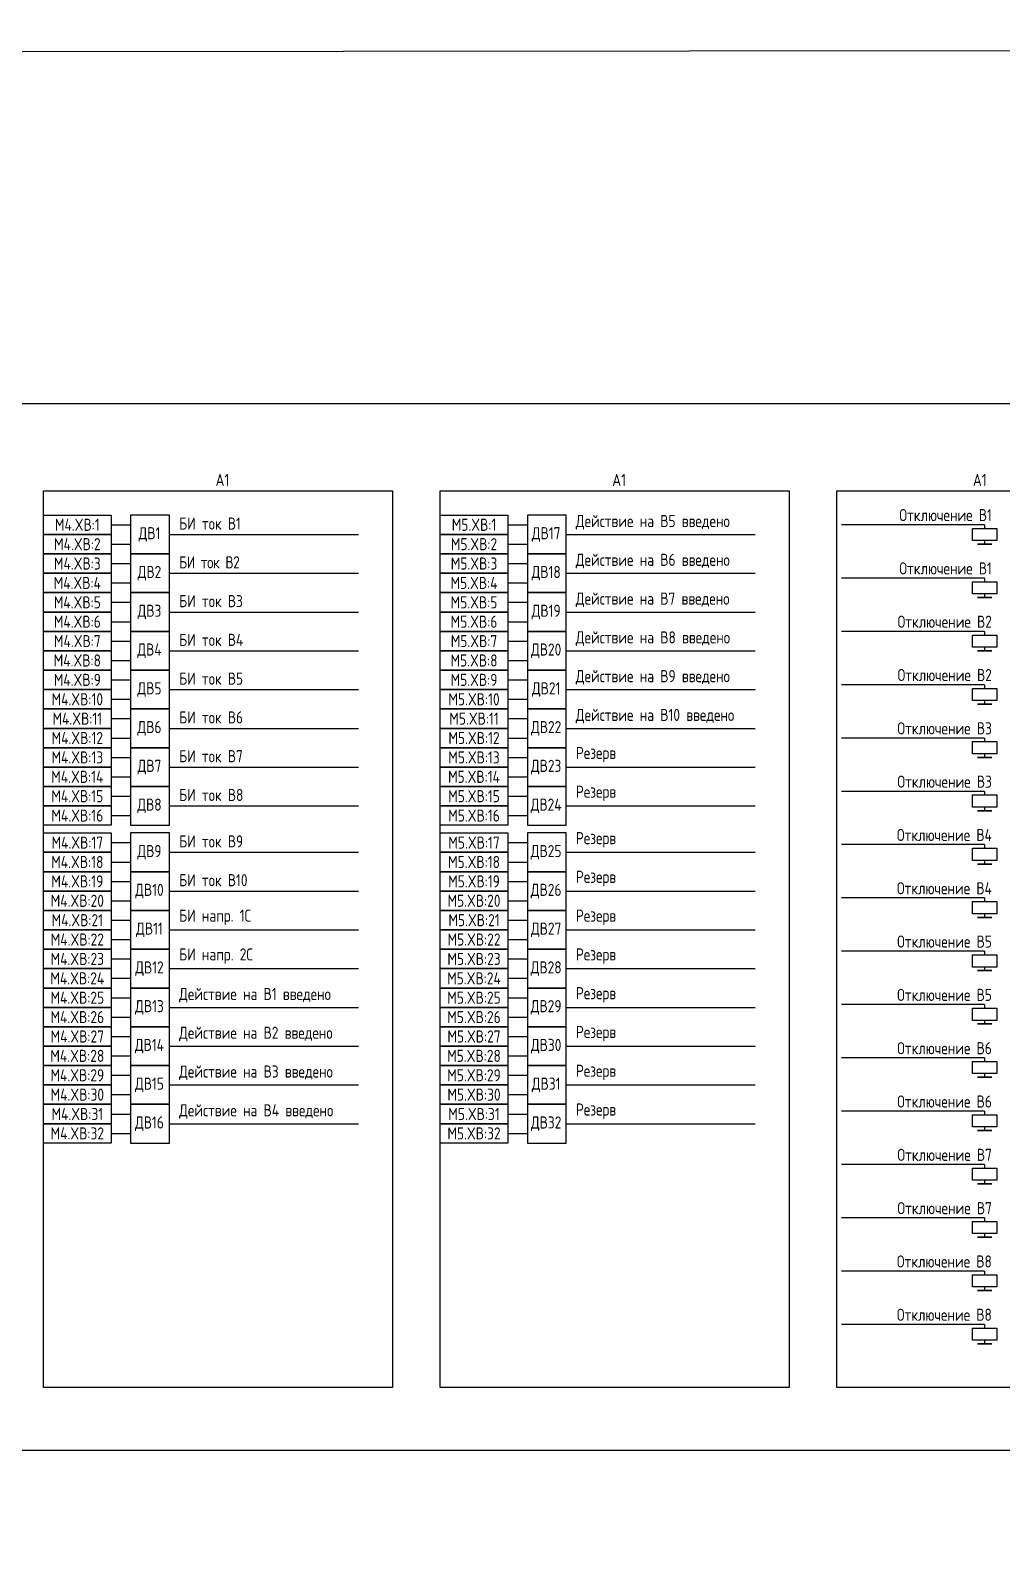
# Model space of a CAD drawing. Header units: millimetres. Extents: x -1043 to 5194, y -96 to 618.
# Drawn here: x 652.7 to 853.1, y 304.1 to 618 of the extents above; entities that cross this region are included whole.
import ezdxf

# ---------------------------------------------------------------- set-up
doc = ezdxf.new("R2010")
doc.units = ezdxf.units.MM
doc.styles.add('Gost_type_A', font='GOST_A.TTF')

msp = doc.modelspace()

# ---------------------------------------------------------------- linework, layer by layer
for p, q in [((669.42, 516), (673.42, 516)), ((751.27, 516), (755.27, 516)), ((849.62, 516), (820.12, 516)), ((849.62, 516), (849.62, 515.25)), ((669.42, 512), (673.42, 512)), ((681.42, 514), (720.42, 514)), ((751.27, 512), (755.27, 512)), ((763.27, 514), (802.27, 514)), ((849.62, 512.75), (849.62, 512)), ((669.42, 508), (673.42, 508)), ((681.42, 506), (720.42, 506)), ((751.27, 508), (755.27, 508)), ((763.27, 506), (802.27, 506)), ((669.42, 504), (673.42, 504)), ((751.27, 504), (755.27, 504)), ((849.62, 505), (820.12, 505)), ((849.62, 505), (849.62, 504.25)), ((669.42, 500), (673.42, 500)), ((751.27, 500), (755.27, 500)), ((849.62, 501.75), (849.62, 501)), ((669.42, 496), (673.42, 496)), ((681.42, 498), (720.42, 498)), ((751.27, 496), (755.27, 496)), ((763.27, 498), (802.27, 498)), ((849.62, 494), (820.12, 494)), ((849.62, 494), (849.62, 493.25)), ((669.42, 492), (673.42, 492)), ((681.42, 490), (720.42, 490)), ((751.27, 492), (755.27, 492)), ((763.27, 490), (802.27, 490)), ((849.62, 490.75), (849.62, 490)), ((669.42, 488), (673.42, 488)), ((751.27, 488), (755.27, 488)), ((669.42, 484), (673.42, 484)), ((751.27, 484), (755.27, 484)), ((681.42, 482), (720.42, 482)), ((763.27, 482), (802.27, 482)), ((849.62, 483), (820.12, 483)), ((849.62, 483), (849.62, 482.25)), ((669.42, 480), (673.42, 480)), ((751.27, 480), (755.27, 480)), ((849.62, 479.75), (849.62, 479)), ((669.42, 476), (673.42, 476)), ((681.42, 474), (720.42, 474)), ((751.27, 476), (755.27, 476)), ((763.27, 474), (802.27, 474)), ((669.42, 472), (673.42, 472)), ((751.27, 472), (755.27, 472)), ((849.62, 472), (820.12, 472)), ((849.62, 472), (849.62, 471.25)), ((669.42, 468), (673.42, 468)), ((751.27, 468), (755.27, 468)), ((849.62, 468.75), (849.62, 468)), ((681.42, 466), (720.42, 466)), ((763.27, 466), (802.27, 466)), ((669.42, 464), (673.42, 464)), ((751.27, 464), (755.27, 464)), ((669.42, 460), (673.42, 460)), ((751.27, 460), (755.27, 460)), ((849.62, 461), (820.12, 461)), ((849.62, 461), (849.62, 460.25)), ((669.42, 456), (673.42, 456)), ((681.42, 458), (720.42, 458)), ((751.27, 456), (755.27, 456)), ((763.27, 458), (802.27, 458)), ((849.62, 457.75), (849.62, 457)), ((669.42, 450.42), (673.42, 450.42)), ((751.27, 450.42), (755.27, 450.42)), ((849.62, 450), (820.12, 450)), ((849.62, 450), (849.62, 449.25)), ((669.42, 446.42), (673.42, 446.42)), ((681.42, 448.42), (720.42, 448.42)), ((751.27, 446.42), (755.27, 446.42)), ((763.27, 448.42), (802.27, 448.42)), ((849.62, 446.75), (849.62, 446)), ((669.42, 442.42), (673.42, 442.42)), ((681.42, 440.42), (720.42, 440.42)), ((751.27, 442.42), (755.27, 442.42)), ((763.27, 440.42), (802.27, 440.42)), ((669.42, 438.42), (673.42, 438.42)), ((751.27, 438.42), (755.27, 438.42)), ((849.62, 439), (820.12, 439)), ((849.62, 439), (849.62, 438.25)), ((669.42, 434.42), (673.42, 434.42)), ((751.27, 434.42), (755.27, 434.42)), ((849.62, 435.75), (849.62, 435)), ((669.42, 430.42), (673.42, 430.42)), ((681.42, 432.42), (720.42, 432.42)), ((751.27, 430.42), (755.27, 430.42)), ((763.27, 432.42), (802.27, 432.42)), ((849.62, 428), (820.12, 428)), ((849.62, 428), (849.62, 427.25)), ((669.42, 426.42), (673.42, 426.42)), ((681.42, 424.42), (720.42, 424.42)), ((751.27, 426.42), (755.27, 426.42)), ((763.27, 424.42), (802.27, 424.42)), ((849.62, 424.75), (849.62, 424)), ((669.42, 422.42), (673.42, 422.42)), ((751.27, 422.42), (755.27, 422.42)), ((669.42, 418.42), (673.42, 418.42)), ((751.27, 418.42), (755.27, 418.42)), ((669.42, 414.42), (673.42, 414.42)), ((681.42, 416.42), (720.42, 416.42)), ((751.27, 414.42), (755.27, 414.42)), ((763.27, 416.42), (802.27, 416.42)), ((849.62, 417), (820.12, 417)), ((849.62, 417), (849.62, 416.25)), ((849.62, 413.75), (849.62, 413)), ((669.42, 410.42), (673.42, 410.42)), ((681.42, 408.42), (720.42, 408.42)), ((751.27, 410.42), (755.27, 410.42)), ((763.27, 408.42), (802.27, 408.42)), ((669.42, 406.42), (673.42, 406.42)), ((751.27, 406.42), (755.27, 406.42)), ((849.62, 406), (820.12, 406)), ((849.62, 406), (849.62, 405.25)), ((669.42, 402.42), (673.42, 402.42)), ((751.27, 402.42), (755.27, 402.42)), ((849.62, 402.75), (849.62, 402)), ((681.42, 400.42), (720.42, 400.42)), ((763.27, 400.42), (802.27, 400.42)), ((669.42, 398.42), (673.42, 398.42)), ((751.27, 398.42), (755.27, 398.42)), ((669.42, 394.42), (673.42, 394.42)), ((681.42, 392.42), (720.42, 392.42)), ((751.27, 394.42), (755.27, 394.42)), ((763.27, 392.42), (802.27, 392.42)), ((849.62, 395), (820.12, 395)), ((849.62, 395), (849.62, 394.25)), ((669.42, 390.42), (673.42, 390.42)), ((751.27, 390.42), (755.27, 390.42)), ((849.62, 391.75), (849.62, 391)), ((849.62, 384), (820.12, 384)), ((849.62, 384), (849.62, 383.25)), ((849.62, 380.75), (849.62, 380)), ((849.62, 373), (820.12, 373)), ((849.62, 373), (849.62, 372.25)), ((849.62, 369.75), (849.62, 369)), ((849.62, 362), (820.12, 362)), ((849.62, 362), (849.62, 361.25)), ((849.62, 358.75), (849.62, 358)), ((849.62, 351), (820.12, 351)), ((849.62, 351), (849.62, 350.25)), ((849.62, 347.75), (849.62, 347))]:
    msp.add_line(p, q)
for points in [[(-1042.57, 612), (5193.89, 618), (5193.89, -90), (-1042.57, -96)], [(460.25, 541), (1127.76, 541), (1127.76, 325), (460.25, 325)], [(655.42, 523), (727.42, 523), (727.42, 338), (655.42, 338)], [(737.27, 523), (809.27, 523), (809.27, 338), (737.27, 338)], [(819.12, 523), (878.12, 523), (878.12, 338), (819.12, 338)], [(655.42, 518), (669.42, 518), (669.42, 514), (655.42, 514)], [(737.27, 518), (751.27, 518), (751.27, 514), (737.27, 514)], [(852.12, 515.25), (852.12, 512.75), (847.12, 512.75), (847.12, 515.25)], [(655.42, 514), (669.42, 514), (669.42, 510), (655.42, 510)], [(737.27, 514), (751.27, 514), (751.27, 510), (737.27, 510)], [(851.12, 512), (848.12, 512)], [(655.42, 510), (669.42, 510), (669.42, 506), (655.42, 506)], [(737.27, 510), (751.27, 510), (751.27, 506), (737.27, 506)], [(655.42, 506), (669.42, 506), (669.42, 502), (655.42, 502)], [(737.27, 506), (751.27, 506), (751.27, 502), (737.27, 502)], [(852.12, 504.25), (852.12, 501.75), (847.12, 501.75), (847.12, 504.25)], [(655.42, 502), (669.42, 502), (669.42, 498), (655.42, 498)], [(737.27, 502), (751.27, 502), (751.27, 498), (737.27, 498)], [(851.12, 501), (848.12, 501)], [(655.42, 498), (669.42, 498), (669.42, 494), (655.42, 494)], [(737.27, 498), (751.27, 498), (751.27, 494), (737.27, 494)], [(655.42, 494), (669.42, 494), (669.42, 490), (655.42, 490)], [(737.27, 494), (751.27, 494), (751.27, 490), (737.27, 490)], [(852.12, 493.25), (852.12, 490.75), (847.12, 490.75), (847.12, 493.25)], [(655.42, 490), (669.42, 490), (669.42, 486), (655.42, 486)], [(737.27, 490), (751.27, 490), (751.27, 486), (737.27, 486)], [(851.12, 490), (848.12, 490)], [(655.42, 486), (669.42, 486), (669.42, 482), (655.42, 482)], [(737.27, 486), (751.27, 486), (751.27, 482), (737.27, 482)], [(655.42, 482), (669.42, 482), (669.42, 478), (655.42, 478)], [(737.27, 482), (751.27, 482), (751.27, 478), (737.27, 478)], [(852.12, 482.25), (852.12, 479.75), (847.12, 479.75), (847.12, 482.25)], [(655.42, 478), (669.42, 478), (669.42, 474), (655.42, 474)], [(737.27, 478), (751.27, 478), (751.27, 474), (737.27, 474)], [(851.12, 479), (848.12, 479)], [(655.42, 474), (669.42, 474), (669.42, 470), (655.42, 470)], [(737.27, 474), (751.27, 474), (751.27, 470), (737.27, 470)], [(852.12, 471.25), (852.12, 468.75), (847.12, 468.75), (847.12, 471.25)], [(655.42, 470), (669.42, 470), (669.42, 466), (655.42, 466)], [(737.27, 470), (751.27, 470), (751.27, 466), (737.27, 466)], [(851.12, 468), (848.12, 468)], [(655.42, 466), (669.42, 466), (669.42, 462), (655.42, 462)], [(737.27, 466), (751.27, 466), (751.27, 462), (737.27, 462)], [(655.42, 462), (669.42, 462), (669.42, 458), (655.42, 458)], [(737.27, 462), (751.27, 462), (751.27, 458), (737.27, 458)], [(852.12, 460.25), (852.12, 457.75), (847.12, 457.75), (847.12, 460.25)], [(655.42, 458), (669.42, 458), (669.42, 454), (655.42, 454)], [(737.27, 458), (751.27, 458), (751.27, 454), (737.27, 454)], [(851.12, 457), (848.12, 457)], [(655.42, 452.42), (669.42, 452.42), (669.42, 448.42), (655.42, 448.42)], [(737.27, 452.42), (751.27, 452.42), (751.27, 448.42), (737.27, 448.42)], [(852.12, 449.25), (852.12, 446.75), (847.12, 446.75), (847.12, 449.25)], [(655.42, 448.42), (669.42, 448.42), (669.42, 444.42), (655.42, 444.42)], [(737.27, 448.42), (751.27, 448.42), (751.27, 444.42), (737.27, 444.42)], [(851.12, 446), (848.12, 446)], [(655.42, 444.42), (669.42, 444.42), (669.42, 440.42), (655.42, 440.42)], [(737.27, 444.42), (751.27, 444.42), (751.27, 440.42), (737.27, 440.42)], [(655.42, 440.42), (669.42, 440.42), (669.42, 436.42), (655.42, 436.42)], [(737.27, 440.42), (751.27, 440.42), (751.27, 436.42), (737.27, 436.42)], [(655.42, 436.42), (669.42, 436.42), (669.42, 432.42), (655.42, 432.42)], [(737.27, 436.42), (751.27, 436.42), (751.27, 432.42), (737.27, 432.42)], [(852.12, 438.25), (852.12, 435.75), (847.12, 435.75), (847.12, 438.25)], [(851.12, 435), (848.12, 435)], [(655.42, 432.42), (669.42, 432.42), (669.42, 428.42), (655.42, 428.42)], [(737.27, 432.42), (751.27, 432.42), (751.27, 428.42), (737.27, 428.42)], [(655.42, 428.42), (669.42, 428.42), (669.42, 424.42), (655.42, 424.42)], [(737.27, 428.42), (751.27, 428.42), (751.27, 424.42), (737.27, 424.42)], [(852.12, 427.25), (852.12, 424.75), (847.12, 424.75), (847.12, 427.25)], [(655.42, 424.42), (669.42, 424.42), (669.42, 420.42), (655.42, 420.42)], [(737.27, 424.42), (751.27, 424.42), (751.27, 420.42), (737.27, 420.42)], [(851.12, 424), (848.12, 424)], [(655.42, 420.42), (669.42, 420.42), (669.42, 416.42), (655.42, 416.42)], [(737.27, 420.42), (751.27, 420.42), (751.27, 416.42), (737.27, 416.42)], [(655.42, 416.42), (669.42, 416.42), (669.42, 412.42), (655.42, 412.42)], [(737.27, 416.42), (751.27, 416.42), (751.27, 412.42), (737.27, 412.42)], [(852.12, 416.25), (852.12, 413.75), (847.12, 413.75), (847.12, 416.25)], [(655.42, 412.42), (669.42, 412.42), (669.42, 408.42), (655.42, 408.42)], [(737.27, 412.42), (751.27, 412.42), (751.27, 408.42), (737.27, 408.42)], [(851.12, 413), (848.12, 413)], [(655.42, 408.42), (669.42, 408.42), (669.42, 404.42), (655.42, 404.42)], [(737.27, 408.42), (751.27, 408.42), (751.27, 404.42), (737.27, 404.42)], [(852.12, 405.25), (852.12, 402.75), (847.12, 402.75), (847.12, 405.25)], [(655.42, 404.42), (669.42, 404.42), (669.42, 400.42), (655.42, 400.42)], [(737.27, 404.42), (751.27, 404.42), (751.27, 400.42), (737.27, 400.42)], [(851.12, 402), (848.12, 402)], [(655.42, 400.42), (669.42, 400.42), (669.42, 396.42), (655.42, 396.42)], [(737.27, 400.42), (751.27, 400.42), (751.27, 396.42), (737.27, 396.42)], [(655.42, 396.42), (669.42, 396.42), (669.42, 392.42), (655.42, 392.42)], [(737.27, 396.42), (751.27, 396.42), (751.27, 392.42), (737.27, 392.42)], [(655.42, 392.42), (669.42, 392.42), (669.42, 388.42), (655.42, 388.42)], [(737.27, 392.42), (751.27, 392.42), (751.27, 388.42), (737.27, 388.42)], [(852.12, 394.25), (852.12, 391.75), (847.12, 391.75), (847.12, 394.25)], [(851.12, 391), (848.12, 391)], [(852.12, 383.25), (852.12, 380.75), (847.12, 380.75), (847.12, 383.25)], [(851.12, 380), (848.12, 380)], [(852.12, 372.25), (852.12, 369.75), (847.12, 369.75), (847.12, 372.25)], [(851.12, 369), (848.12, 369)], [(852.12, 361.25), (852.12, 358.75), (847.12, 358.75), (847.12, 361.25)], [(851.12, 358), (848.12, 358)], [(852.12, 350.25), (852.12, 347.75), (847.12, 347.75), (847.12, 350.25)], [(851.12, 347), (848.12, 347)]]:
    msp.add_lwpolyline(points, close=True)
at = {"ltscale": 4}
for points in [[(673.42, 510), (681.42, 510), (681.42, 518), (673.42, 518)], [(755.27, 510), (763.27, 510), (763.27, 518), (755.27, 518)], [(673.42, 502), (681.42, 502), (681.42, 510), (673.42, 510)], [(755.27, 502), (763.27, 502), (763.27, 510), (755.27, 510)], [(673.42, 494), (681.42, 494), (681.42, 502), (673.42, 502)], [(755.27, 494), (763.27, 494), (763.27, 502), (755.27, 502)], [(673.42, 486), (681.42, 486), (681.42, 494), (673.42, 494)], [(755.27, 486), (763.27, 486), (763.27, 494), (755.27, 494)], [(673.42, 478), (681.42, 478), (681.42, 486), (673.42, 486)], [(755.27, 478), (763.27, 478), (763.27, 486), (755.27, 486)], [(673.42, 470), (681.42, 470), (681.42, 478), (673.42, 478)], [(755.27, 470), (763.27, 470), (763.27, 478), (755.27, 478)], [(673.42, 462), (681.42, 462), (681.42, 470), (673.42, 470)], [(755.27, 462), (763.27, 462), (763.27, 470), (755.27, 470)], [(673.42, 454), (681.42, 454), (681.42, 462), (673.42, 462)], [(755.27, 454), (763.27, 454), (763.27, 462), (755.27, 462)], [(673.42, 444.42), (681.42, 444.42), (681.42, 452.42), (673.42, 452.42)], [(755.27, 444.42), (763.27, 444.42), (763.27, 452.42), (755.27, 452.42)], [(673.42, 436.42), (681.42, 436.42), (681.42, 444.42), (673.42, 444.42)], [(755.27, 436.42), (763.27, 436.42), (763.27, 444.42), (755.27, 444.42)], [(673.42, 428.42), (681.42, 428.42), (681.42, 436.42), (673.42, 436.42)], [(755.27, 428.42), (763.27, 428.42), (763.27, 436.42), (755.27, 436.42)], [(673.42, 420.42), (681.42, 420.42), (681.42, 428.42), (673.42, 428.42)], [(755.27, 420.42), (763.27, 420.42), (763.27, 428.42), (755.27, 428.42)], [(673.42, 412.42), (681.42, 412.42), (681.42, 420.42), (673.42, 420.42)], [(755.27, 412.42), (763.27, 412.42), (763.27, 420.42), (755.27, 420.42)], [(673.42, 404.42), (681.42, 404.42), (681.42, 412.42), (673.42, 412.42)], [(755.27, 404.42), (763.27, 404.42), (763.27, 412.42), (755.27, 412.42)], [(673.42, 396.42), (681.42, 396.42), (681.42, 404.42), (673.42, 404.42)], [(755.27, 396.42), (763.27, 396.42), (763.27, 404.42), (755.27, 404.42)], [(673.42, 388.42), (681.42, 388.42), (681.42, 396.42), (673.42, 396.42)], [(755.27, 388.42), (763.27, 388.42), (763.27, 396.42), (755.27, 396.42)]]:
    msp.add_lwpolyline(points, close=True, dxfattribs=at)

# ---------------------------------------------------------------- texts
at = {"char_height": 2.5, "attachment_point": 8, "line_spacing_factor": 0.9, "style": 'Gost_type_A'}
for insert, width in [((692.36, 524), 73.8762), ((774.21, 524), 73.8762), ((848.62, 524), 59)]:
    msp.add_mtext('A1', dxfattribs=dict(at, insert=insert, width=width))
at = {"char_height": 2.5, "style": 'Gost_type_A'}
for s, insert, width, attachment_point in [('Действие на В5 введено', (765.27, 515), 35.2269, 7), ('Отключение В1', (851.12, 518), 31.0015, 6), ('M4.XВ:1', (662.42, 516), 14, 5), ('ДВ1', (677.3, 514), 7.7588, 5), ('БИ ток В1', (683.42, 515), 30.8621, 7), ('M5.XВ:1', (744.27, 516), 14, 5), ('ДВ17', (759.15, 514), 7.7588, 5), ('M4.XВ:2', (662.42, 512), 14, 5), ('M5.XВ:2', (744.27, 512), 14, 5), ('M4.XВ:3', (662.42, 508), 14, 5), ('{\\T0.95;БИ ток В2}', (683.42, 507), 44.8565, 7), ('M5.XВ:3', (744.27, 508), 14, 5), ('Действие на В6 введено', (765.27, 507), 44.8565, 7), ('ДВ2', (677.3, 506), 7.7588, 5), ('ДВ18', (759.15, 506), 7.7588, 5), ('Отключение В1', (851.12, 507), 31.0015, 6), ('M4.XВ:4', (662.42, 504), 14, 5), ('M5.XВ:4', (744.27, 504), 14, 5), ('M4.XВ:5', (662.42, 500), 14, 5), ('ДВ3', (677.3, 498), 7.7588, 5), ('БИ ток В3', (683.42, 499), 27.8465, 7), ('M5.XВ:5', (744.27, 500), 14, 5), ('ДВ19', (759.15, 498), 7.7588, 5), ('Действие на В7 введено', (765.27, 499), 32.0497, 7), ('M4.XВ:6', (662.42, 496), 14, 5), ('M5.XВ:6', (744.27, 496), 14, 5), ('Отключение В2', (851.12, 496), 31.0015, 6), ('M4.XВ:7', (662.42, 492), 14, 5), ('БИ ток В4', (683.42, 491), 27.8465, 7), ('M5.XВ:7', (744.27, 492), 14, 5), ('Действие на В8 введено', (765.27, 491), 32.858, 7), ('ДВ4', (677.3, 490), 7.7588, 5), ('ДВ20', (759.15, 490), 7.7588, 5), ('M4.XВ:8', (662.42, 488), 14, 5), ('M5.XВ:8', (744.27, 488), 14, 5), ('M4.XВ:9', (662.42, 484), 14, 5), ('ДВ5', (677.3, 482), 7.7588, 5), ('БИ ток В5', (683.42, 483), 27.8465, 7), ('M5.XВ:9', (744.27, 484), 14, 5), ('ДВ21', (759.15, 482), 7.7588, 5), ('Действие на В9 введено', (765.27, 483), 32.328, 7), ('Отключение В2', (851.12, 485), 31.0015, 6), ('M4.XВ:10', (662.42, 480), 14, 5), ('M5.XВ:10', (744.27, 480), 14, 5), ('M4.XВ:11', (662.42, 476), 14, 5), ('БИ ток В6', (683.42, 475), 27.8465, 7), ('M5.XВ:11', (744.27, 476), 14, 5), ('Действие на В10 введено', (765.27, 475), 33.3429, 7), ('ДВ6', (677.3, 474), 7.7588, 5), ('ДВ22', (759.15, 474), 7.7588, 5), ('Отключение В3', (851.12, 474), 31.0015, 6), ('M4.XВ:12', (662.42, 472), 14, 5), ('M5.XВ:12', (744.27, 472), 14, 5), ('M4.XВ:13', (662.42, 468), 14, 5), ('БИ ток В7', (683.42, 467), 27.8465, 7), ('M5.XВ:13', (744.27, 468), 14, 5), ('Резерв', (765.27, 467), 27.8465, 7), ('M4.XВ:14', (662.42, 464), 14, 5), ('ДВ7', (677.3, 466), 7.7588, 5), ('M5.XВ:14', (744.27, 464), 14, 5), ('ДВ23', (759.15, 466), 7.7588, 5), ('БИ ток В8', (683.42, 459), 39.3936, 7), ('Резерв', (765.27, 459), 27.8465, 7), ('Отключение В3', (851.12, 463), 31.0015, 6), ('M4.XВ:15', (662.42, 460), 14, 5), ('ДВ8', (677.3, 458), 7.7588, 5), ('M5.XВ:15', (744.27, 460), 14, 5), ('ДВ24', (759.15, 458), 7.7588, 5), ('M4.XВ:16', (662.42, 456), 14, 5), ('M5.XВ:16', (744.27, 456), 14, 5), ('Резерв', (765.27, 449.42), 27.8465, 7), ('Отключение В4', (851.12, 452), 31.0015, 6), ('M4.XВ:17', (662.42, 450.42), 14, 5), ('ДВ9', (677.3, 448.42), 7.7588, 5), ('БИ ток В9', (683.42, 449.42), 39.2186, 7), ('M5.XВ:17', (744.27, 450.42), 14, 5), ('ДВ25', (759.15, 448.42), 7.7588, 5), ('M4.XВ:18', (662.42, 446.42), 14, 5), ('M5.XВ:18', (744.27, 446.42), 14, 5), ('M4.XВ:19', (662.42, 442.42), 14, 5), ('БИ ток В10', (683.42, 441.42), 44.8565, 7), ('M5.XВ:19', (744.27, 442.42), 14, 5), ('Резерв', (765.27, 441.42), 33.0469, 7), ('M4.XВ:20', (662.42, 438.42), 14, 5), ('ДВ10', (677.3, 440.42), 7.7588, 5), ('M5.XВ:20', (744.27, 438.42), 14, 5), ('ДВ26', (759.15, 440.42), 7.7588, 5), ('Отключение В4', (851.12, 441), 31.0015, 6), ('БИ напр. 1С', (683.42, 433.42), 27.8465, 7), ('Резерв', (765.27, 433.42), 34.8991, 7), ('M4.XВ:21', (662.42, 434.42), 14, 5), ('ДВ11', (677.3, 432.42), 7.7588, 5), ('M5.XВ:21', (744.27, 434.42), 14, 5), ('ДВ27', (759.15, 432.42), 7.7588, 5), ('M4.XВ:22', (662.42, 430.42), 14, 5), ('M5.XВ:22', (744.27, 430.42), 14, 5), ('Отключение В5', (851.12, 430), 31.0015, 6), ('M4.XВ:23', (662.42, 426.42), 14, 5), ('БИ напр. 2С', (683.42, 425.42), 27.8465, 7), ('M5.XВ:23', (744.27, 426.42), 14, 5), ('Резерв', (765.27, 425.42), 32.0886, 7), ('ДВ12', (677.3, 424.42), 7.7588, 5), ('ДВ28', (759.15, 424.42), 7.7588, 5), ('M4.XВ:24', (662.42, 422.42), 14, 5), ('M5.XВ:24', (744.27, 422.42), 14, 5), ('Резерв', (765.27, 417.42), 35.1251, 7), ('M4.XВ:25', (662.42, 418.42), 14, 5), ('ДВ13', (677.3, 416.42), 7.7588, 5), ('Действие на В1 введено', (683.42, 417.42), 36.0912, 7), ('M5.XВ:25', (744.27, 418.42), 14, 5), ('ДВ29', (759.15, 416.42), 7.7588, 5), ('Отключение В5', (851.12, 419), 31.0015, 6), ('M4.XВ:26', (662.42, 414.42), 14, 5), ('M5.XВ:26', (744.27, 414.42), 14, 5), ('M4.XВ:27', (662.42, 410.42), 14, 5), ('Действие на В2 введено', (683.42, 409.42), 33.5046, 7), ('M5.XВ:27', (744.27, 410.42), 14, 5), ('Резерв', (765.27, 409.42), 34.0624, 7), ('ДВ14', (677.3, 408.42), 7.7588, 5), ('ДВ30', (759.15, 408.42), 7.7588, 5), ('Отключение В6', (851.12, 408), 31.0015, 6), ('M4.XВ:28', (662.42, 406.42), 14, 5), ('M5.XВ:28', (744.27, 406.42), 14, 5), ('M4.XВ:29', (662.42, 402.42), 14, 5), ('ДВ15', (677.3, 400.42), 7.7588, 5), ('Действие на В3 введено', (683.42, 401.42), 37.4344, 7), ('M5.XВ:29', (744.27, 402.42), 14, 5), ('ДВ31', (759.15, 400.42), 7.7588, 5), ('Резерв', (765.27, 401.42), 33.9909, 7), ('M4.XВ:30', (662.42, 398.42), 14, 5), ('M5.XВ:30', (744.27, 398.42), 14, 5), ('M4.XВ:31', (662.42, 394.42), 14, 5), ('Действие на В4 введено', (683.42, 393.42), 39.3936, 7), ('M5.XВ:31', (744.27, 394.42), 14, 5), ('Резерв', (765.27, 393.42), 32.9907, 7), ('Отключение В6', (851.12, 397), 31.0015, 6), ('ДВ16', (677.3, 392.42), 7.7588, 5), ('ДВ32', (759.15, 392.42), 7.7588, 5), ('M4.XВ:32', (662.42, 390.42), 14, 5), ('M5.XВ:32', (744.27, 390.42), 14, 5), ('Отключение В7', (851.12, 386), 31.0015, 6), ('Отключение В7', (851.12, 375), 31.0015, 6), ('Отключение В8', (851.12, 364), 31.0015, 6), ('Отключение В8', (851.12, 353), 31.0015, 6)]:
    msp.add_mtext(s, dxfattribs=dict(at, insert=insert, width=width, attachment_point=attachment_point))

doc.saveas('drawing.dxf')
